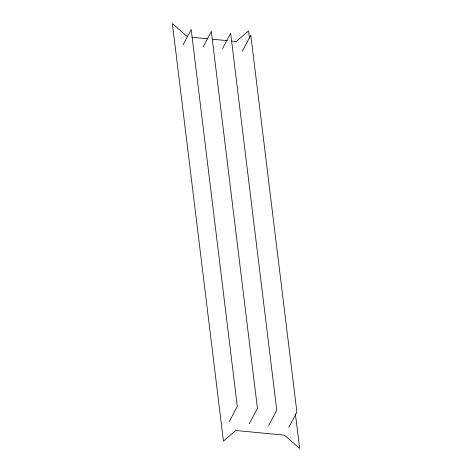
<?xml version="1.0" encoding="UTF-8"?>
<svg xmlns="http://www.w3.org/2000/svg" width="472" height="472" viewBox="0 0 472 472"><rect width="100%" height="100%" fill="white"/><g stroke="black" fill="none" stroke-linecap="round" stroke-linejoin="round"><path stroke-width="0.71" d="M183.053 44.852L191.195 29.471L237.292 406.404L229.15 421.785M203.196 46.787L211.338 31.406L257.441 408.339L249.293 423.72M222.513 48.64L230.66 33.258L276.757 410.192L268.615 425.573M242.319 51.212L250.803 35.194L296.906 412.127L288.758 427.508M191.992 37.27L207.94 38.798M212.294 39.217L227.516 40.681M231.864 41.093L236.212 41.512L248.555 30.91L249.446 38.22M187.644 36.851L172.386 23.6L223.445 441.09L235.788 430.488L284.356 435.149L299.614 448.4L295.413 414.038"/></g></svg>
